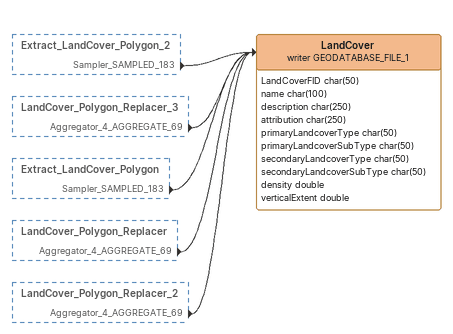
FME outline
Extract_LandCover_Polygon_2 [outside]
    Sampler_SAMPLED_183 -> LandCover (writer GEODATABASE_FILE_1)
LandCover_Polygon_Replacer_3 [outside]
    Aggregator_4_AGGREGATE_69 -> LandCover (writer GEODATABASE_FILE_1)
Extract_LandCover_Polygon [outside]
    Sampler_SAMPLED_183 -> LandCover (writer GEODATABASE_FILE_1)
LandCover_Polygon_Replacer [outside]
    Aggregator_4_AGGREGATE_69 -> LandCover (writer GEODATABASE_FILE_1)
LandCover_Polygon_Replacer_2 [outside]
    Aggregator_4_AGGREGATE_69 -> LandCover (writer GEODATABASE_FILE_1)
LandCover (writer GEODATABASE_FILE_1)
    attributes: LandCoverFID char(50), name char(100), description char(250), attribution char(250), primaryLandcoverType char(50), primaryLandcoverSubType char(50), secondaryLandcoverType char(50), secondaryLandcoverSubType char(50), density double, verticalExtent double
